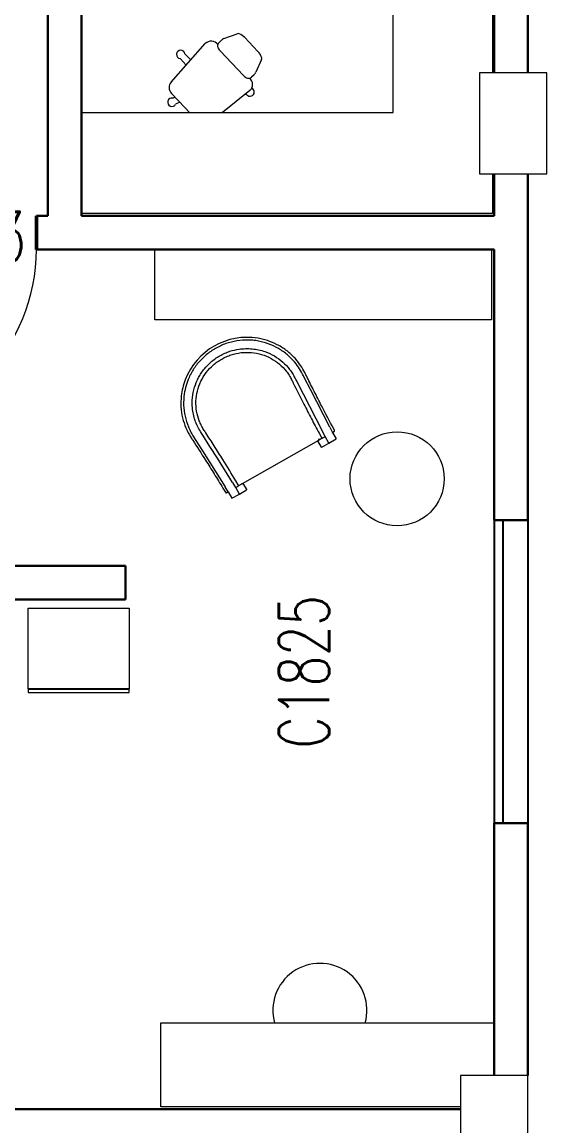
# Model space of a CAD drawing. Header units: inches. Extents: x 675 to 51927, y 19035 to 68555.
# Drawn here: x 45878 to 48995, y 52791 to 59353 of the extents above; entities that cross this region are included whole.
import ezdxf

# ---------------------------------------------------------------- set-up
doc = ezdxf.new("R2010")
doc.units = ezdxf.units.IN
doc.header["$LTSCALE"] = 0.5
doc.header["$MEASUREMENT"] = 0
for name, color, linetype, lineweight in [('00I-FURN', 30, 'Continuous', 9), ('Column', 192, 'Continuous', 13), ('Wall', 113, 'Continuous', 50)]:
    doc.layers.add(name, color=color, linetype=linetype, lineweight=lineweight)
for name, color, linetype in [('DOOR Single', 242, 'Continuous'), ('Window Exterior', 2, 'Continuous'), ('WINDOW_TEXT', 7, 'Continuous')]:
    doc.layers.add(name, color=color, linetype=linetype)
doc.styles.add('_TCH_WINDOW', font='SIMPLEX', dxfattribs={"height": 3.5, "bigfont": 'GBCBIG'})

# ---------------------------------------------------------------- blocks, each defined once
blk = doc.blocks.new('$DorLib2D$00000001')
for p, q in [((0.45, 0.975), (0.5, 0.975)), ((0.45, 0), (0.45, 0.975)), ((0.5, 0), (0.5, 0.975)), ((0.5, 0), (0.45, 0))]:
    blk.add_line(p, q)
at = {"lineweight": 13}
blk.add_arc((0.475, 0), 0.975, 91.46928, 180, dxfattribs=at)
blk = doc.blocks.new('$WINLIB2D$00000004')
at = {"color": 0}
for points in [[(-0.5, 0.5), (-0.5, -0.5)], [(-0.5, 0.5), (0.5, 0.5)], [(0.5, -0.5), (0.5, 0.5)], [(-0.5, 0.2406), (0.5, 0.2406)], [(-0.5, -0.5), (0.5, -0.5)]]:
    blk.add_lwpolyline(points, dxfattribs=at)

msp = doc.modelspace()

# ---------------------------------------------------------------- linework, layer by layer
at = {"layer": '00I-FURN', "lineweight": 20}
for p, q in [((48082, 58816.1), (48082, 60001.3)), ((48672.3, 60001.3), (48672.3, 59051.3)), ((46231.4, 58816.1), (48082, 58816.1)), ((48672.3, 58451.3), (48672.3, 58216.1)), ((48672.3, 58216.1), (46231.4, 58216.1))]:
    msp.add_line(p, q, dxfattribs=at)
at = {"layer": '00I-FURN'}
for p, q in [((47076.6, 59254.7), (47154.8, 59283.6)), ((47200.3, 59260.5), (47278.5, 59177.9)), ((46763.1, 58996.7), (46965.7, 59225.4)), ((47045.4, 59229.8), (47061.5, 59245.2)), ((46851.7, 59096.7), (46816.3, 59136.2)), ((46845, 59163.4), (46879.9, 59128.6)), ((47192.2, 59035.5), (47053.4, 59181.9)), ((47299.2, 59131.3), (47266.1, 59054.7)), ((47255.8, 59040.2), (47239.6, 59024.9)), ((46844.3, 58844.7), (46764.2, 58929.1)), ((47230.9, 58945.5), (47067.9, 58816.1)), ((46772.6, 58900.9), (46785, 58907.2)), ((46814.4, 58876.2), (46789.6, 58865.2)), ((47212.7, 58920.7), (47201.8, 58922.4)), ((46871.4, 58816.1), (46844.3, 58844.7)), ((46666.4, 57583.8), (46666.4, 58001.3)), ((48666.4, 58001.3), (48666.4, 57583.8)), ((48666.4, 57583.8), (46666.4, 57583.8)), ((47641.7, 56908.5), (47655, 56883.5)), ((47677.3, 56888.7), (47661.4, 56919.7)), ((47705.5, 56944.9), (47721.5, 56913.9)), ((47732.4, 56927.2), (47718.9, 56952.5)), ((47718.9, 56912.3), (47730, 56918.7)), ((47721.5, 56913.9), (47730, 56918.7)), ((47721.5, 56913.9), (47743.5, 56875.2)), ((47638.2, 56866.4), (47185.1, 56608.5)), ((47656, 56825.4), (47634, 56864)), ((47663.8, 56881), (47638, 56866.3)), ((47663.8, 56881), (47638.2, 56866.4)), ((47656.1, 56825.5), (47657.1, 56826.1)), ((47657.1, 56826.1), (47699.2, 56850)), ((47663.8, 56881), (47676.6, 56888.3)), ((47677.3, 56888.7), (47677.2, 56888.6)), ((47699.2, 56850), (47677.2, 56888.6)), ((47699.2, 56850), (47743.5, 56875.2)), ((47069.9, 56583.1), (47084.8, 56558.5)), ((47101.9, 56561.1), (47083.3, 56590.7)), ((47127.5, 56615.8), (47146, 56586.3)), ((47146.2, 56586.4), (47146, 56586.3)), ((47168.2, 56547.7), (47146.2, 56586.4)), ((47146.7, 56586.7), (47159.6, 56594)), ((47161.9, 56602.8), (47147.2, 56627)), ((47185.3, 56608.6), (47159.6, 56594)), ((47185.1, 56608.5), (47159.6, 56594)), ((47168.2, 56547.7), (47210.2, 56571.6)), ((47189.4, 56610.9), (47211.4, 56572.3)), ((47210.2, 56571.6), (47211.3, 56572.2)), ((47093.4, 56556.3), (47104.4, 56562.6)), ((47093.4, 56556.3), (47101.9, 56561.1)), ((47101.9, 56561.1), (47123.9, 56522.5)), ((47123.9, 56522.5), (47168.2, 56547.7)), ((45912.7, 55389.6), (45912.7, 55869.6)), ((45912.7, 55869.6), (46512.7, 55869.6)), ((46512.7, 55869.6), (46512.7, 55389.6)), ((46512.7, 55389.6), (45912.7, 55389.6)), ((45912.7, 55388.5), (45912.7, 55367.1)), ((45912.7, 55388.5), (46512.7, 55388.5)), ((46512.7, 55367.1), (46512.7, 55388.5)), ((45912.7, 55367.1), (46512.7, 55367.1)), ((46701.4, 52903.8), (46701.4, 53403.8)), ((46701.4, 53403.8), (48681.4, 53403.8)), ((48481.4, 52903.8), (46701.4, 52903.8))]:
    msp.add_line(p, q, dxfattribs=at)
at = {"layer": '00I-FURN', "flags": 128}
for points in [[(47497.6, 57238.3), (47503.5, 57227), (47509.3, 57215.7)], [(47553.4, 57240.9), (47548.3, 57250.9), (47543.1, 57261)], [(47705.5, 56944.9), (47590, 57169.6), (47553.4, 57240.9)], [(47509.3, 57215.7), (47622.3, 56995.7), (47661.4, 56919.7)], [(46894.5, 56891.7), (46900.5, 56882.1), (46906.5, 56872.6)], [(46950.7, 56897.7), (46943.9, 56908.4), (46937.2, 56919.2)], [(47127.5, 56615.8), (47037.2, 56759.8), (46993.2, 56829.9), (46950.7, 56897.7)], [(46906.5, 56872.6), (46949, 56804.7), (46993, 56734.7), (47083.3, 56590.7)]]:
    msp.add_lwpolyline(points, dxfattribs=at)
at = {"layer": '00I-FURN'}
msp.add_circle((48104.8, 56638.3), 279.4, dxfattribs=at)
for centre, radius, start, end in [((47091.2, 59215.2), 42.1, 110.26829, 134.64983), ((47160.8, 59267.4), 17.2, 66.66303, 110.26829), ((47128.4, 59192.4), 99, 43.46566, 66.66303), ((47000.1, 59189.1), 50, 38.27484, 133.46566), ((47060.9, 59213.4), 22.6, 133.46566, 194.86812), ((47096.7, 59222.9), 59.6, 194.86812, 223.46566), ((46820.1, 59160.9), 25, 5.69771, 261.23361), ((47206.7, 59109.8), 99, 20.26829, 43.46566), ((47283.4, 59138.2), 17.2, 336.66303, 20.26829), ((46800.5, 58963.5), 50, 138.46566, 223.46566), ((47235.4, 59076.5), 59.6, 223.46566, 252.06321), ((47224.1, 59041.3), 22.6, 252.06321, 313.46566), ((47196.5, 58981.8), 50, 313.46566, 48.65648), ((47227.4, 59071.4), 42.1, 312.2815, 336.66303), ((47231.4, 58937.3), 25, 221.69771, 65.95615), ((46767.3, 58876.5), 25, 77.69771, 333.23361), ((47213.8, 57085.2), 393.7, 80.38276, 158.91881), ((47635.1, 56872), 6.35, 299.65078, 26.96867), ((47182, 56614), 6.35, 212.33289, 299.65078), ((47646.5, 53478.4), 279.4, 344.44161, 195.55838)]:
    msp.add_arc(centre, radius, start, end, dxfattribs=at)
for points, knots in [([(47256.8, 57460.4), (47245, 57461.8), (47210.5, 57464.1), (47153.4, 57460.2), (47087.6, 57443.4), (47046.5, 57424.7), (47026.9, 57413.5)], [0.6079114, 0.6079114, 0.6079114, 0.6079114, 0.6666667, 0.7777778, 0.8888889, 1, 1, 1, 1]), ([(47543.1, 57261), (47536.1, 57275), (47520.1, 57302.4), (47487, 57345.1), (47442.6, 57386.6), (47386, 57422.9), (47333.9, 57444.2), (47290.2, 57455.5), (47268, 57459.1), (47256.8, 57460.4)], [-1, -1, -1, -1, -0.863636, -0.727273, -0.545455, -0.363636, -0.181818, -0.090909, 0, 0, 0, 0]), ([(47556, 57270.4), (47549.2, 57284.2), (47533.6, 57311), (47501.5, 57353.1), (47458.8, 57394.4), (47404.4, 57431.3), (47354.1, 57454), (47312, 57466.9), (47290.4, 57471.5), (47279.5, 57473.3)], [-1, -1, -1, -1, -0.863636, -0.727273, -0.545455, -0.363636, -0.181818, -0.090909, 0, 0, 0, 0]), ([(47026.9, 57413.5), (47007.3, 57402.4), (46970.1, 57376.6), (46922.1, 57328.5), (46889.5, 57281.4), (46874, 57250.6), (46869.1, 57239.7)], [-1, -1, -1, -1, -0.8888889, -0.7777778, -0.6666667, -0.6079114, -0.6079114, -0.6079114, -0.6079114]), ([(46960, 57291.4), (46971.7, 57305.8), (46992.2, 57327), (47023.9, 57352.1), (47042.4, 57363.9), (47052, 57369.4)], [0.7698009, 0.7698009, 0.7698009, 0.7698009, 0.875, 0.9375, 1, 1, 1, 1]), ([(47052, 57369.4), (47061.5, 57374.8), (47081.1, 57384.7), (47118.9, 57399.2), (47147.7, 57406), (47165.9, 57408.6)], [-1, -1, -1, -1, -0.9375, -0.875, -0.7698009, -0.7698009, -0.7698009, -0.7698009]), ([(47063, 57350), (47071.9, 57355.1), (47090.1, 57364.3), (47128.4, 57379), (47178.6, 57390), (47240.2, 57390.8), (47300.7, 57379.1), (47357.3, 57355.5), (47407.4, 57321.2), (47441.8, 57285.3), (47464.1, 57253.5), (47473.5, 57236.9), (47477.8, 57228.4)], [-1, -1, -1, -1, -0.9375, -0.875, -0.75, -0.625, -0.5, -0.375, -0.25, -0.125, -0.0625, 0, 0, 0, 0]), ([(47165.9, 57408.6), (47178.8, 57410.5), (47204.7, 57412.8), (47256.9, 57411), (47315.7, 57398.2), (47377, 57369.8), (47427, 57333.5), (47461.3, 57296.5), (47483.8, 57263.9), (47493.3, 57247), (47497.6, 57238.3)], [-1, -1, -1, -1, -0.903846, -0.807692, -0.615385, -0.461538, -0.307692, -0.153846, -0.076923, 0, 0, 0, 0]), ([(46937.2, 56919.2), (46930.6, 56929.4), (46918.6, 56950.7), (46904.3, 56985.1), (46894.1, 57021.5), (46887.1, 57066.9), (46887.3, 57121.2), (46899.7, 57182.6), (46919.8, 57230.8), (46941.1, 57266.6), (46953.5, 57283.3), (46960, 57291.4)], [-1, -1, -1, -1, -0.903846, -0.807692, -0.711538, -0.615385, -0.461538, -0.307692, -0.153846, -0.076923, 0, 0, 0, 0]), ([(46955.8, 56931.3), (46950.7, 56939.3), (46941.2, 56955.9), (46925.3, 56991.3), (46912, 57039.1), (46908, 57099.7), (46916.6, 57160.5), (46937.5, 57218.4), (46969.6, 57271), (47004.7, 57308.6), (47036.8, 57334), (47054.1, 57345), (47063, 57350)], [-1, -1, -1, -1, -0.9375, -0.875, -0.75, -0.625, -0.5, -0.375, -0.25, -0.125, -0.0625, 0, 0, 0, 0]), ([(46846.4, 57226.8), (46840.5, 57211.3), (46830.6, 57179.8), (46820.9, 57125.5), (46819.3, 57065), (46828.9, 57000.3), (46845.7, 56949.5), (46863.8, 56911.8), (46874.2, 56894), (46879.8, 56885.4)], [-1, -1, -1, -1, -0.863636, -0.727273, -0.545455, -0.363636, -0.181818, -0.090909, 0, 0, 0, 0]), ([(46869.1, 57239.7), (46862.2, 57224.2), (46850.6, 57192.5), (46838.5, 57137.5), (46835, 57075.7), (46843.4, 57009.4), (46860, 56957.3), (46878.2, 56918.7), (46888.8, 56900.5), (46894.5, 56891.7)], [-1, -1, -1, -1, -0.863636, -0.727273, -0.545455, -0.363636, -0.181818, -0.090909, 0, 0, 0, 0]), ([(47718.9, 56952.5), (47695.7, 56996), (47657.6, 57068.7), (47606.8, 57168.5), (47579.1, 57223.8), (47565.8, 57250.8)], [-1, -1, -1, -1, -0.571429, -0.285714, 0, 0, 0, 0]), ([(47488.5, 57206.8), (47508.5, 57166.3), (47543.6, 57096.4), (47595.6, 56995.6), (47626.2, 56937.5), (47641.7, 56908.5)], [-1, -1, -1, -1, -0.571429, -0.285714, 0, 0, 0, 0]), ([(47147.2, 56627), (47121.6, 56669.2), (47078.5, 56739.1), (47018.7, 56833.8), (46985.3, 56885.8), (46968.9, 56911)], [-1, -1, -1, -1, -0.571429, -0.285714, 0, 0, 0, 0]), ([(46891.6, 56867), (46916.2, 56829.1), (46958.4, 56763.3), (47018.6, 56667.2), (47052.9, 56611.2), (47069.9, 56583.1)], [-1, -1, -1, -1, -0.571429, -0.285714, 0, 0, 0, 0])]:
    msp.add_open_spline(points, degree=3, knots=knots, dxfattribs=at)
for points in [[(47477.8, 57228.4), (47479.6, 57224.8), (47483.2, 57217.5), (47486.7, 57210.4), (47488.5, 57206.8)], [(47565.8, 57250.8), (47564.2, 57254), (47560.9, 57260.6), (47557.7, 57267.1), (47556, 57270.4)], [(46968.9, 56911), (46966.8, 56914.4), (46962.4, 56921.1), (46958, 56927.9), (46955.8, 56931.3)], [(47730, 56918.7), (47730.9, 56919.2), (47732.6, 56920.8), (47733.5, 56924.1), (47733, 56926.2), (47732.4, 56927.2)], [(46879.8, 56885.4), (46881.7, 56882.4), (46885.7, 56876.2), (46889.7, 56870.1), (46891.6, 56867)], [(47655, 56883.5), (47655.6, 56882.5), (47657.2, 56880.8), (47660.6, 56879.8), (47662.8, 56880.4), (47663.8, 56881)], [(47159.6, 56594), (47160.6, 56594.6), (47162.3, 56596.2), (47163.1, 56599.6), (47162.5, 56601.8), (47161.9, 56602.8)], [(47084.8, 56558.5), (47085.4, 56557.6), (47087, 56556), (47090.2, 56555.2), (47092.4, 56555.7), (47093.4, 56556.3)]]:
    msp.add_open_spline(points, degree=3, dxfattribs=at)
at = {"layer": 'Column'}
for p, q in [((48994.6, 59051.3), (48594.6, 59051.3)), ((48594.6, 59051.3), (48594.6, 58451.3)), ((48994.6, 58451.3), (48994.6, 59051.3)), ((48594.6, 58451.3), (48994.6, 58451.3)), ((48881.4, 53091.3), (48481.4, 53091.3)), ((48481.4, 53091.3), (48481.4, 52491.3)), ((48881.4, 52491.3), (48881.4, 53091.3))]:
    msp.add_line(p, q, dxfattribs=at)
at = {"layer": 'Wall', "lineweight": 30}
for p, q in [((48681.4, 59051.3), (48681.4, 64951.3)), ((48881.4, 64951.3), (48881.4, 59051.3)), ((46231.4, 58201.3), (46231.4, 60711.3)), ((46031.4, 58201.3), (46031.4, 60511.3)), ((48681.4, 58201.3), (48681.4, 58451.3)), ((48881.4, 58451.3), (48881.4, 56391.3)), ((45963, 58201.3), (46031.4, 58201.3)), ((46231.4, 58201.3), (48681.4, 58201.3)), ((45963, 58001.3), (48681.4, 58001.3)), ((48681.4, 56391.3), (48681.4, 58001.3)), ((48881.4, 56391.3), (48681.4, 56391.3)), ((44931.4, 56121.3), (46491.4, 56121.3)), ((46491.4, 56121.3), (46491.4, 55921.3)), ((43131.4, 55921.3), (46491.4, 55921.3)), ((48681.4, 53091.3), (48681.4, 54591.3)), ((48681.4, 54591.3), (48881.4, 54591.3)), ((48881.4, 53091.3), (48881.4, 54591.3)), ((43919.7, 52891.3), (48481.4, 52891.3))]:
    msp.add_line(p, q, dxfattribs=at)
at = {"layer": 'Wall'}
msp.add_line((45963, 58201.3), (45963, 58001.3), dxfattribs=at)

# ---------------------------------------------------------------- block references
at = {"layer": 'DOOR Single'}
ref = msp.add_blockref('$DorLib2D$00000001', (45413, 58001.3), dxfattribs=dict(at, xscale=-1100, yscale=-1100, zscale=-1100))
ref.add_attrib('A', 'M1123', (44963, 57927.6), dxfattribs={"layer": 'WINDOW_TEXT', "ltscale": 20, "height": 297.5, "style": '_TCH_WINDOW', "width": 0.705882})
at = {"layer": 'Window Exterior'}
ref = msp.add_blockref('$WINLIB2D$00000004', (48781.4, 55491.3), dxfattribs=dict(at, xscale=1800, yscale=-200, zscale=-1800, rotation=270))
ref.add_attrib('A', 'C1825', (47700.5, 55036.3), dxfattribs={"layer": 'WINDOW_TEXT', "ltscale": 20, "height": 297.5, "rotation": 90, "style": '_TCH_WINDOW', "width": 0.705882})

doc.saveas('drawing.dxf')
